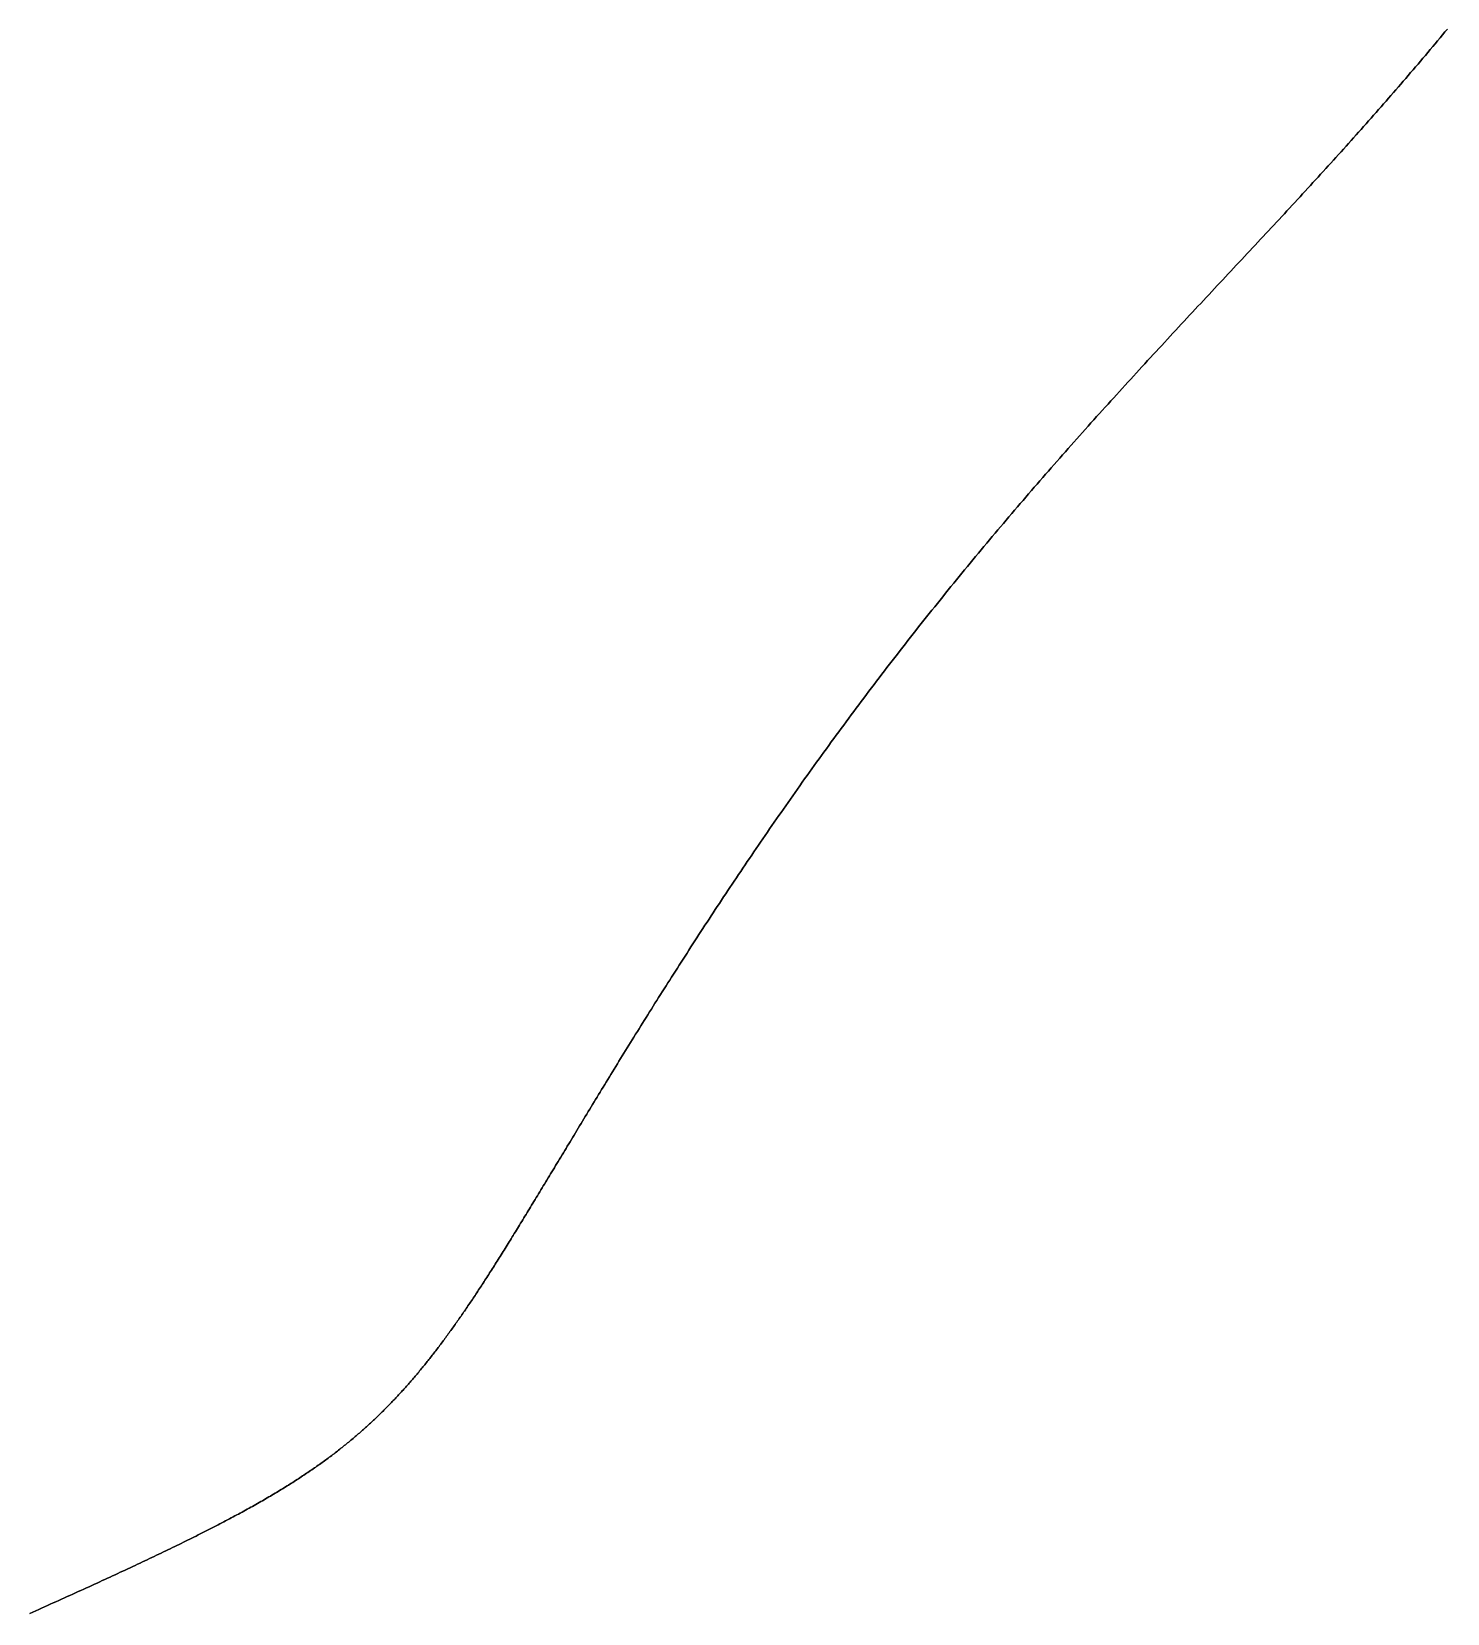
# Model space of a CAD drawing. Header units: inches. Extents: x 130170 to 284068, y 377793 to 804530.
# Drawn here: x 251170.8 to 251212.8, y 752678.97 to 752725.9 of the extents above; entities that cross this region are included whole.
import ezdxf

# ---------------------------------------------------------------- set-up
doc = ezdxf.new("R2010")
doc.units = ezdxf.units.IN
doc.header["$MEASUREMENT"] = 0
doc.layers.add('muni_il', color=7, linetype='Continuous')

msp = doc.modelspace()

# ---------------------------------------------------------------- linework, layer by layer
at = {"layer": 'muni_il'}
for points in [[(251212.801, 752725.973), (251212.728, 752725.886), (251212.656, 752725.798), (251212.583, 752725.711), (251212.511, 752725.625), (251212.438, 752725.538), (251212.366, 752725.452), (251212.293, 752725.365), (251212.221, 752725.279), (251212.148, 752725.193), (251212.075, 752725.107), (251212.003, 752725.021), (251211.93, 752724.936), (251211.857, 752724.85), (251211.784, 752724.765), (251211.712, 752724.68), (251211.639, 752724.595), (251211.566, 752724.51), (251211.493, 752724.425), (251211.42, 752724.34), (251211.347, 752724.255), (251211.274, 752724.171), (251211.201, 752724.087), (251211.127, 752724.002), (251211.054, 752723.918), (251210.981, 752723.834), (251210.907, 752723.75), (251210.834, 752723.666), (251210.76, 752723.582), (251210.686, 752723.499), (251210.613, 752723.415), (251210.539, 752723.331), (251210.465, 752723.248), (251210.391, 752723.164), (251210.317, 752723.081), (251210.243, 752722.997), (251210.169, 752722.914), (251210.094, 752722.831), (251210.02, 752722.747), (251209.945, 752722.664), (251209.871, 752722.581), (251209.796, 752722.498), (251209.721, 752722.414), (251209.646, 752722.331), (251209.571, 752722.248), (251209.496, 752722.165), (251209.42, 752722.082), (251209.345, 752721.999), (251209.269, 752721.915), (251209.194, 752721.832), (251209.118, 752721.749), (251209.042, 752721.666), (251208.966, 752721.582), (251208.89, 752721.499), (251208.813, 752721.416), (251208.737, 752721.332), (251208.66, 752721.249), (251208.584, 752721.165), (251208.507, 752721.082), (251208.43, 752720.998), (251208.353, 752720.915), (251208.275, 752720.831), (251208.198, 752720.747), (251208.12, 752720.663), (251208.043, 752720.579), (251207.965, 752720.495), (251207.887, 752720.411), (251207.809, 752720.327), (251207.73, 752720.243), (251207.652, 752720.158), (251207.574, 752720.074), (251207.495, 752719.989), (251207.416, 752719.905), (251207.337, 752719.82), (251207.258, 752719.735), (251207.179, 752719.65), (251207.099, 752719.565), (251207.02, 752719.48), (251206.94, 752719.394), (251206.861, 752719.309), (251206.781, 752719.223), (251206.701, 752719.137), (251206.62, 752719.052), (251206.54, 752718.966), (251206.46, 752718.879), (251206.379, 752718.793), (251206.298, 752718.707), (251206.217, 752718.62), (251206.136, 752718.534), (251206.055, 752718.447), (251205.974, 752718.36), (251205.893, 752718.273), (251205.811, 752718.185), (251205.73, 752718.098), (251205.648, 752718.01), (251205.566, 752717.923), (251205.484, 752717.835), (251205.402, 752717.747), (251205.32, 752717.659), (251205.237, 752717.57), (251205.155, 752717.482), (251205.073, 752717.393), (251204.99, 752717.304), (251204.907, 752717.215), (251204.825, 752717.126), (251204.742, 752717.037), (251204.659, 752716.948), (251204.576, 752716.858), (251204.493, 752716.768), (251204.41, 752716.678), (251204.326, 752716.588), (251204.243, 752716.498), (251204.159, 752716.408), (251204.076, 752716.317), (251203.992, 752716.226), (251203.909, 752716.135), (251203.825, 752716.044), (251203.741, 752715.953), (251203.657, 752715.862), (251203.574, 752715.77), (251203.49, 752715.679), (251203.406, 752715.587), (251203.322, 752715.495), (251203.238, 752715.403), (251203.154, 752715.31), (251203.069, 752715.218), (251202.985, 752715.125), (251202.901, 752715.033), (251202.817, 752714.94), (251202.733, 752714.847), (251202.648, 752714.753), (251202.564, 752714.66), (251202.48, 752714.567), (251202.396, 752714.473), (251202.311, 752714.379), (251202.227, 752714.285), (251202.143, 752714.191), (251202.058, 752714.097), (251201.974, 752714.002), (251201.89, 752713.908), (251201.806, 752713.813), (251201.721, 752713.718), (251201.637, 752713.623), (251201.553, 752713.528), (251201.469, 752713.433), (251201.385, 752713.338), (251201.301, 752713.242), (251201.216, 752713.147), (251201.132, 752713.051), (251201.048, 752712.955), (251200.964, 752712.859), (251200.88, 752712.763), (251200.797, 752712.667), (251200.713, 752712.57), (251200.629, 752712.474), (251200.545, 752712.377), (251200.462, 752712.28), (251200.378, 752712.184), (251200.294, 752712.087), (251200.211, 752711.99), (251200.128, 752711.892), (251200.044, 752711.795), (251199.961, 752711.698), (251199.878, 752711.6), (251199.795, 752711.502), (251199.712, 752711.405), (251199.629, 752711.307), (251199.546, 752711.209), (251199.463, 752711.111), (251199.381, 752711.013), (251199.298, 752710.915), (251199.216, 752710.816), (251199.133, 752710.718), (251199.051, 752710.619), (251198.969, 752710.521), (251198.887, 752710.422), (251198.805, 752710.323), (251198.723, 752710.225), (251198.641, 752710.126), (251198.56, 752710.027), (251198.478, 752709.928), (251198.397, 752709.828), (251198.316, 752709.729), (251198.235, 752709.63), (251198.154, 752709.531), (251198.073, 752709.431), (251197.992, 752709.332), (251197.912, 752709.232), (251197.831, 752709.132), (251197.751, 752709.033), (251197.671, 752708.933), (251197.591, 752708.833), (251197.511, 752708.733), (251197.431, 752708.633), (251197.352, 752708.533), (251197.272, 752708.433), (251197.193, 752708.333), (251197.114, 752708.233), (251197.035, 752708.133), (251196.956, 752708.033), (251196.877, 752707.933), (251196.799, 752707.832), (251196.72, 752707.732), (251196.642, 752707.632), (251196.564, 752707.532), (251196.486, 752707.431), (251196.408, 752707.331), (251196.331, 752707.23), (251196.254, 752707.13), (251196.176, 752707.03), (251196.099, 752706.929), (251196.023, 752706.829), (251195.946, 752706.728), (251195.869, 752706.628), (251195.793, 752706.527), (251195.717, 752706.427), (251195.641, 752706.326), (251195.565, 752706.226), (251195.489, 752706.125), (251195.414, 752706.025), (251195.339, 752705.924), (251195.264, 752705.824), (251195.189, 752705.723), (251195.114, 752705.623), (251195.04, 752705.523), (251194.965, 752705.422), (251194.891, 752705.322), (251194.817, 752705.222), (251194.743, 752705.121), (251194.67, 752705.021), (251194.597, 752704.921), (251194.523, 752704.821), (251194.451, 752704.721), (251194.378, 752704.621), (251194.305, 752704.521), (251194.233, 752704.421), (251194.161, 752704.321), (251194.089, 752704.221), (251194.017, 752704.121), (251193.946, 752704.022), (251193.874, 752703.922), (251193.803, 752703.822), (251193.732, 752703.723), (251193.662, 752703.624), (251193.591, 752703.524), (251193.521, 752703.425), (251193.451, 752703.326), (251193.381, 752703.227), (251193.311, 752703.128), (251193.242, 752703.029), (251193.173, 752702.93), (251193.104, 752702.832), (251193.035, 752702.733), (251192.967, 752702.635), (251192.898, 752702.537), (251192.83, 752702.438), (251192.762, 752702.34), (251192.695, 752702.242), (251192.627, 752702.145), (251192.56, 752702.047), (251192.493, 752701.949), (251192.427, 752701.852), (251192.36, 752701.755), (251192.294, 752701.658), (251192.228, 752701.561), (251192.162, 752701.464), (251192.097, 752701.367), (251192.031, 752701.271), (251191.966, 752701.175), (251191.901, 752701.079), (251191.837, 752700.982), (251191.772, 752700.887), (251191.708, 752700.791), (251191.644, 752700.696), (251191.581, 752700.601), (251191.517, 752700.505), (251191.454, 752700.411), (251191.391, 752700.316), (251191.328, 752700.222), (251191.266, 752700.127), (251191.204, 752700.033), (251191.142, 752699.939), (251191.08, 752699.846), (251191.019, 752699.752), (251190.958, 752699.659), (251190.897, 752699.566), (251190.836, 752699.473), (251190.775, 752699.381), (251190.715, 752699.289), (251190.655, 752699.197), (251190.596, 752699.105), (251190.536, 752699.013), (251190.477, 752698.922), (251190.418, 752698.831), (251190.359, 752698.74), (251190.301, 752698.649), (251190.243, 752698.559), (251190.185, 752698.469), (251190.127, 752698.379), (251190.07, 752698.29), (251190.013, 752698.201), (251189.956, 752698.112), (251189.899, 752698.023), (251189.843, 752697.935), (251189.787, 752697.847), (251189.731, 752697.759), (251189.675, 752697.671), (251189.62, 752697.584), (251189.565, 752697.497), (251189.51, 752697.41), (251189.455, 752697.324), (251189.401, 752697.238), (251189.347, 752697.152), (251189.293, 752697.067), (251189.24, 752696.982), (251189.187, 752696.897), (251189.134, 752696.812), (251189.081, 752696.728), (251189.028, 752696.644), (251188.976, 752696.561), (251188.924, 752696.477), (251188.872, 752696.395), (251188.821, 752696.312), (251188.77, 752696.23), (251188.719, 752696.148), (251188.668, 752696.066), (251188.618, 752695.985), (251188.568, 752695.904), (251188.518, 752695.824), (251188.469, 752695.743), (251188.419, 752695.663), (251188.37, 752695.584), (251188.321, 752695.505), (251188.273, 752695.426), (251188.224, 752695.347), (251188.176, 752695.269), (251188.129, 752695.191), (251188.081, 752695.114), (251188.034, 752695.037), (251187.987, 752694.96), (251187.94, 752694.884), (251187.894, 752694.808), (251187.847, 752694.732), (251187.801, 752694.657), (251187.756, 752694.582), (251187.71, 752694.507), (251187.665, 752694.433), (251187.62, 752694.359), (251187.575, 752694.286), (251187.531, 752694.213), (251187.487, 752694.14), (251187.443, 752694.068), (251187.399, 752693.996), (251187.355, 752693.924), (251187.312, 752693.853), (251187.269, 752693.782), (251187.226, 752693.711), (251187.184, 752693.641), (251187.141, 752693.571), (251187.099, 752693.502), (251187.058, 752693.433), (251187.016, 752693.364), (251186.975, 752693.296), (251186.934, 752693.228), (251186.893, 752693.16), (251186.852, 752693.093), (251186.812, 752693.026), (251186.772, 752692.96), (251186.732, 752692.894), (251186.692, 752692.828), (251186.653, 752692.763), (251186.614, 752692.698), (251186.575, 752692.633), (251186.536, 752692.569), (251186.497, 752692.505), (251186.459, 752692.441), (251186.421, 752692.378), (251186.383, 752692.315), (251186.345, 752692.253), (251186.308, 752692.191), (251186.27, 752692.129), (251186.233, 752692.067), (251186.197, 752692.006), (251186.16, 752691.946), (251186.123, 752691.885), (251186.087, 752691.825), (251186.051, 752691.766), (251186.015, 752691.706), (251185.98, 752691.648), (251185.944, 752691.589), (251185.909, 752691.531), (251185.874, 752691.473), (251185.839, 752691.415), (251185.805, 752691.358), (251185.77, 752691.301), (251185.736, 752691.245), (251185.702, 752691.189), (251185.668, 752691.133), (251185.634, 752691.077), (251185.601, 752691.022), (251185.567, 752690.967), (251185.534, 752690.913), (251185.501, 752690.859), (251185.469, 752690.805), (251185.436, 752690.751), (251185.403, 752690.698), (251185.371, 752690.645), (251185.339, 752690.593), (251185.307, 752690.54), (251185.275, 752690.489), (251185.244, 752690.437), (251185.212, 752690.386), (251185.181, 752690.334), (251185.15, 752690.284), (251185.119, 752690.234), (251185.088, 752690.183), (251185.057, 752690.134), (251185.026, 752690.084), (251184.996, 752690.035), (251184.966, 752689.986), (251184.936, 752689.937), (251184.906, 752689.889), (251184.876, 752689.841), (251184.846, 752689.793), (251184.816, 752689.746), (251184.787, 752689.699), (251184.757, 752689.652), (251184.728, 752689.605), (251184.699, 752689.559), (251184.67, 752689.513), (251184.641, 752689.467), (251184.613, 752689.421), (251184.584, 752689.376), (251184.555, 752689.331), (251184.527, 752689.286), (251184.499, 752689.241), (251184.471, 752689.197), (251184.443, 752689.153), (251184.415, 752689.11), (251184.387, 752689.066), (251184.359, 752689.023), (251184.332, 752688.98), (251184.304, 752688.937), (251184.276, 752688.894), (251184.249, 752688.852), (251184.222, 752688.81), (251184.195, 752688.768), (251184.168, 752688.727), (251184.141, 752688.685), (251184.114, 752688.644), (251184.087, 752688.603), (251184.06, 752688.562), (251184.034, 752688.522), (251184.007, 752688.481), (251183.98, 752688.441), (251183.954, 752688.401), (251183.928, 752688.362), (251183.901, 752688.322), (251183.875, 752688.283), (251183.849, 752688.244), (251183.823, 752688.205), (251183.797, 752688.166), (251183.771, 752688.128), (251183.745, 752688.09), (251183.719, 752688.052), (251183.693, 752688.014), (251183.667, 752687.976), (251183.642, 752687.938), (251183.616, 752687.901), (251183.59, 752687.864), (251183.565, 752687.827), (251183.539, 752687.79), (251183.514, 752687.753), (251183.488, 752687.717), (251183.463, 752687.681), (251183.438, 752687.644), (251183.412, 752687.608), (251183.387, 752687.573), (251183.362, 752687.537), (251183.337, 752687.501), (251183.311, 752687.466), (251183.286, 752687.431), (251183.261, 752687.396), (251183.236, 752687.361), (251183.211, 752687.326), (251183.186, 752687.291), (251183.161, 752687.257), (251183.136, 752687.223), (251183.111, 752687.188), (251183.086, 752687.154), (251183.061, 752687.12), (251183.036, 752687.087), (251183.011, 752687.053), (251182.986, 752687.02), (251182.961, 752686.986), (251182.936, 752686.953), (251182.911, 752686.92), (251182.886, 752686.887), (251182.861, 752686.854), (251182.836, 752686.821), (251182.811, 752686.789), (251182.786, 752686.756), (251182.761, 752686.724), (251182.736, 752686.691), (251182.711, 752686.659), (251182.686, 752686.627), (251182.661, 752686.595), (251182.636, 752686.563), (251182.611, 752686.532), (251182.586, 752686.5), (251182.561, 752686.468), (251182.536, 752686.437), (251182.511, 752686.406), (251182.486, 752686.375), (251182.46, 752686.343), (251182.435, 752686.312), (251182.41, 752686.282), (251182.385, 752686.251), (251182.36, 752686.22), (251182.334, 752686.189), (251182.309, 752686.159), (251182.284, 752686.128), (251182.258, 752686.098), (251182.233, 752686.068), (251182.207, 752686.037), (251182.182, 752686.007), (251182.156, 752685.977), (251182.131, 752685.947), (251182.105, 752685.917), (251182.08, 752685.888), (251182.054, 752685.858), (251182.028, 752685.828), (251182.002, 752685.799), (251181.976, 752685.769), (251181.951, 752685.74), (251181.924, 752685.711), (251181.899, 752685.681), (251181.872, 752685.652), (251181.846, 752685.623), (251181.82, 752685.594), (251181.794, 752685.565), (251181.768, 752685.536), (251181.741, 752685.507), (251181.715, 752685.479), (251181.688, 752685.45), (251181.662, 752685.421), (251181.635, 752685.393), (251181.608, 752685.364), (251181.581, 752685.336), (251181.554, 752685.307), (251181.527, 752685.279), (251181.5, 752685.251), (251181.473, 752685.222), (251181.446, 752685.194), (251181.419, 752685.166), (251181.391, 752685.138), (251181.364, 752685.11), (251181.336, 752685.082), (251181.309, 752685.054), (251181.281, 752685.026), (251181.253, 752684.998), (251181.225, 752684.971), (251181.197, 752684.943), (251181.169, 752684.915), (251181.141, 752684.888), (251181.113, 752684.86), (251181.084, 752684.833), (251181.056, 752684.805), (251181.027, 752684.778), (251180.998, 752684.75), (251180.969, 752684.723), (251180.94, 752684.696), (251180.911, 752684.668), (251180.882, 752684.641), (251180.853, 752684.614), (251180.823, 752684.587), (251180.794, 752684.559), (251180.764, 752684.533), (251180.734, 752684.505), (251180.704, 752684.478), (251180.674, 752684.451), (251180.644, 752684.424), (251180.614, 752684.398), (251180.583, 752684.371), (251180.553, 752684.344), (251180.522, 752684.317), (251180.491, 752684.29), (251180.46, 752684.263), (251180.429, 752684.237), (251180.398, 752684.21), (251180.366, 752684.183), (251180.334, 752684.156), (251180.303, 752684.13), (251180.271, 752684.103), (251180.239, 752684.076), (251180.206, 752684.05), (251180.174, 752684.023), (251180.141, 752683.997), (251180.109, 752683.97), (251180.076, 752683.943), (251180.042, 752683.917), (251180.009, 752683.89), (251179.976, 752683.864), (251179.942, 752683.838), (251179.908, 752683.811), (251179.874, 752683.784), (251179.84, 752683.758), (251179.806, 752683.732), (251179.771, 752683.705), (251179.736, 752683.679), (251179.701, 752683.652), (251179.666, 752683.626), (251179.631, 752683.599), (251179.595, 752683.573), (251179.559, 752683.546), (251179.523, 752683.52), (251179.487, 752683.494), (251179.451, 752683.467), (251179.414, 752683.441), (251179.377, 752683.414), (251179.34, 752683.388), (251179.303, 752683.361), (251179.265, 752683.335), (251179.228, 752683.308), (251179.19, 752683.282), (251179.151, 752683.255), (251179.113, 752683.229), (251179.074, 752683.202), (251179.035, 752683.176), (251178.996, 752683.149), (251178.957, 752683.123), (251178.917, 752683.096), (251178.877, 752683.069), (251178.837, 752683.043), (251178.796, 752683.016), (251178.755, 752682.989), (251178.714, 752682.963), (251178.673, 752682.936), (251178.632, 752682.909), (251178.59, 752682.882), (251178.548, 752682.855), (251178.505, 752682.829), (251178.463, 752682.802), (251178.42, 752682.775), (251178.377, 752682.748), (251178.333, 752682.721), (251178.289, 752682.693), (251178.245, 752682.666), (251178.201, 752682.639), (251178.156, 752682.612), (251178.111, 752682.585), (251178.066, 752682.558), (251178.021, 752682.53), (251177.975, 752682.503), (251177.929, 752682.476), (251177.882, 752682.448), (251177.835, 752682.421), (251177.788, 752682.393), (251177.741, 752682.365), (251177.693, 752682.338), (251177.645, 752682.31), (251177.596, 752682.282), (251177.548, 752682.254), (251177.498, 752682.226), (251177.449, 752682.198), (251177.399, 752682.17), (251177.349, 752682.142), (251177.299, 752682.114), (251177.248, 752682.086), (251177.197, 752682.057), (251177.145, 752682.029), (251177.093, 752682.001), (251177.041, 752681.972), (251176.989, 752681.944), (251176.936, 752681.915), (251176.882, 752681.886), (251176.829, 752681.857), (251176.775, 752681.828), (251176.72, 752681.799), (251176.666, 752681.77), (251176.611, 752681.741), (251176.555, 752681.712), (251176.499, 752681.683), (251176.443, 752681.653), (251176.386, 752681.624), (251176.329, 752681.594), (251176.272, 752681.564), (251176.214, 752681.535), (251176.156, 752681.505), (251176.098, 752681.475), (251176.039, 752681.445), (251175.979, 752681.414), (251175.92, 752681.384), (251175.86, 752681.354), (251175.799, 752681.323), (251175.738, 752681.293), (251175.677, 752681.262), (251175.615, 752681.231), (251175.553, 752681.2), (251175.491, 752681.169), (251175.428, 752681.138), (251175.365, 752681.107), (251175.301, 752681.076), (251175.237, 752681.044), (251175.173, 752681.013), (251175.108, 752680.981), (251175.043, 752680.949), (251174.977, 752680.917), (251174.911, 752680.885), (251174.844, 752680.853), (251174.778, 752680.821), (251174.71, 752680.789), (251174.643, 752680.756), (251174.574, 752680.724), (251174.506, 752680.691), (251174.437, 752680.658), (251174.368, 752680.625), (251174.298, 752680.592), (251174.228, 752680.559), (251174.157, 752680.525), (251174.086, 752680.492), (251174.015, 752680.458), (251173.943, 752680.425), (251173.871, 752680.391), (251173.798, 752680.357), (251173.725, 752680.323), (251173.652, 752680.289), (251173.578, 752680.254), (251173.504, 752680.22), (251173.429, 752680.185), (251173.354, 752680.15), (251173.279, 752680.115), (251173.203, 752680.08), (251173.127, 752680.045), (251173.05, 752680.01), (251172.973, 752679.975), (251172.896, 752679.939), (251172.818, 752679.903), (251172.74, 752679.867), (251172.661, 752679.832), (251172.582, 752679.795), (251172.503, 752679.759), (251172.423, 752679.723), (251172.343, 752679.686), (251172.262, 752679.65), (251172.182, 752679.613), (251172.1, 752679.576), (251172.019, 752679.539), (251171.937, 752679.502), (251171.854, 752679.465), (251171.771, 752679.427), (251171.688, 752679.39), (251171.605, 752679.352), (251171.521, 752679.314), (251171.437, 752679.276), (251171.352, 752679.238), (251171.267, 752679.2), (251171.182, 752679.161), (251171.096, 752679.123), (251171.01, 752679.084), (251170.924, 752679.045), (251170.837, 752679.006), (251170.75, 752678.967)], [(251170.75, 752678.967), (251170.837, 752679.006), (251170.924, 752679.045), (251171.01, 752679.084), (251171.096, 752679.123), (251171.182, 752679.161), (251171.267, 752679.2), (251171.352, 752679.238), (251171.437, 752679.276), (251171.521, 752679.314), (251171.605, 752679.352), (251171.688, 752679.39), (251171.771, 752679.427), (251171.854, 752679.465), (251171.937, 752679.502), (251172.019, 752679.539), (251172.1, 752679.576), (251172.182, 752679.613), (251172.262, 752679.65), (251172.343, 752679.686), (251172.423, 752679.723), (251172.503, 752679.759), (251172.582, 752679.795), (251172.661, 752679.832), (251172.74, 752679.867), (251172.818, 752679.903), (251172.896, 752679.939), (251172.973, 752679.975), (251173.05, 752680.01), (251173.127, 752680.045), (251173.203, 752680.08), (251173.279, 752680.115), (251173.354, 752680.15), (251173.429, 752680.185), (251173.504, 752680.22), (251173.578, 752680.254), (251173.652, 752680.289), (251173.725, 752680.323), (251173.798, 752680.357), (251173.871, 752680.391), (251173.943, 752680.425), (251174.015, 752680.458), (251174.086, 752680.492), (251174.157, 752680.525), (251174.228, 752680.559), (251174.298, 752680.592), (251174.368, 752680.625), (251174.437, 752680.658), (251174.506, 752680.691), (251174.574, 752680.724), (251174.643, 752680.756), (251174.71, 752680.789), (251174.778, 752680.821), (251174.844, 752680.853), (251174.911, 752680.885), (251174.977, 752680.917), (251175.043, 752680.949), (251175.108, 752680.981), (251175.173, 752681.013), (251175.237, 752681.044), (251175.301, 752681.076), (251175.365, 752681.107), (251175.428, 752681.138), (251175.491, 752681.169), (251175.553, 752681.2), (251175.615, 752681.231), (251175.677, 752681.262), (251175.738, 752681.293), (251175.799, 752681.323), (251175.86, 752681.354), (251175.92, 752681.384), (251175.979, 752681.414), (251176.039, 752681.445), (251176.098, 752681.475), (251176.156, 752681.505), (251176.214, 752681.535), (251176.272, 752681.564), (251176.329, 752681.594), (251176.386, 752681.624), (251176.443, 752681.653), (251176.499, 752681.683), (251176.555, 752681.712), (251176.611, 752681.741), (251176.666, 752681.77), (251176.72, 752681.799), (251176.775, 752681.828), (251176.829, 752681.857), (251176.882, 752681.886), (251176.936, 752681.915), (251176.989, 752681.944), (251177.041, 752681.972), (251177.093, 752682.001), (251177.145, 752682.029), (251177.197, 752682.057), (251177.248, 752682.086), (251177.299, 752682.114), (251177.349, 752682.142), (251177.399, 752682.17), (251177.449, 752682.198), (251177.498, 752682.226), (251177.548, 752682.254), (251177.596, 752682.282), (251177.645, 752682.31), (251177.693, 752682.338), (251177.741, 752682.365), (251177.788, 752682.393), (251177.835, 752682.421), (251177.882, 752682.448), (251177.929, 752682.476), (251177.975, 752682.503), (251178.021, 752682.53), (251178.066, 752682.558), (251178.111, 752682.585), (251178.156, 752682.612), (251178.201, 752682.639), (251178.245, 752682.666), (251178.289, 752682.693), (251178.333, 752682.721), (251178.377, 752682.748), (251178.42, 752682.775), (251178.463, 752682.802), (251178.505, 752682.829), (251178.548, 752682.855), (251178.59, 752682.882), (251178.632, 752682.909), (251178.673, 752682.936), (251178.714, 752682.963), (251178.755, 752682.989), (251178.796, 752683.016), (251178.837, 752683.043), (251178.877, 752683.069), (251178.917, 752683.096), (251178.957, 752683.123), (251178.996, 752683.149), (251179.035, 752683.176), (251179.074, 752683.202), (251179.113, 752683.229), (251179.151, 752683.255), (251179.19, 752683.282), (251179.228, 752683.308), (251179.265, 752683.335), (251179.303, 752683.361), (251179.34, 752683.388), (251179.377, 752683.414), (251179.414, 752683.441), (251179.451, 752683.467), (251179.487, 752683.494), (251179.523, 752683.52), (251179.559, 752683.546), (251179.595, 752683.573), (251179.631, 752683.599), (251179.666, 752683.626), (251179.701, 752683.652), (251179.736, 752683.679), (251179.771, 752683.705), (251179.806, 752683.732), (251179.84, 752683.758), (251179.874, 752683.784), (251179.908, 752683.811), (251179.942, 752683.838), (251179.976, 752683.864), (251180.009, 752683.89), (251180.042, 752683.917), (251180.076, 752683.943), (251180.109, 752683.97), (251180.141, 752683.997), (251180.174, 752684.023), (251180.206, 752684.05), (251180.239, 752684.076), (251180.271, 752684.103), (251180.303, 752684.13), (251180.334, 752684.156), (251180.366, 752684.183), (251180.398, 752684.21), (251180.429, 752684.237), (251180.46, 752684.263), (251180.491, 752684.29), (251180.522, 752684.317), (251180.553, 752684.344), (251180.583, 752684.371), (251180.614, 752684.398), (251180.644, 752684.424), (251180.674, 752684.451), (251180.704, 752684.478), (251180.734, 752684.505), (251180.764, 752684.533), (251180.794, 752684.559), (251180.823, 752684.587), (251180.853, 752684.614), (251180.882, 752684.641), (251180.911, 752684.668), (251180.94, 752684.696), (251180.969, 752684.723), (251180.998, 752684.75), (251181.027, 752684.778), (251181.056, 752684.805), (251181.084, 752684.833), (251181.113, 752684.86), (251181.141, 752684.888), (251181.169, 752684.915), (251181.197, 752684.943), (251181.225, 752684.971), (251181.253, 752684.998), (251181.281, 752685.026), (251181.309, 752685.054), (251181.336, 752685.082), (251181.364, 752685.11), (251181.391, 752685.138), (251181.419, 752685.166), (251181.446, 752685.194), (251181.473, 752685.222), (251181.5, 752685.251), (251181.527, 752685.279), (251181.554, 752685.307), (251181.581, 752685.336), (251181.608, 752685.364), (251181.635, 752685.393), (251181.662, 752685.421), (251181.688, 752685.45), (251181.715, 752685.479), (251181.741, 752685.507), (251181.768, 752685.536), (251181.794, 752685.565), (251181.82, 752685.594), (251181.846, 752685.623), (251181.872, 752685.652), (251181.899, 752685.681), (251181.924, 752685.711), (251181.951, 752685.74), (251181.976, 752685.769), (251182.002, 752685.799), (251182.028, 752685.828), (251182.054, 752685.858), (251182.08, 752685.888), (251182.105, 752685.917), (251182.131, 752685.947), (251182.156, 752685.977), (251182.182, 752686.007), (251182.207, 752686.037), (251182.233, 752686.068), (251182.258, 752686.098), (251182.284, 752686.128), (251182.309, 752686.159), (251182.334, 752686.189), (251182.36, 752686.22), (251182.385, 752686.251), (251182.41, 752686.282), (251182.435, 752686.312), (251182.46, 752686.343), (251182.486, 752686.375), (251182.511, 752686.406), (251182.536, 752686.437), (251182.561, 752686.468), (251182.586, 752686.5), (251182.611, 752686.532), (251182.636, 752686.563), (251182.661, 752686.595), (251182.686, 752686.627), (251182.711, 752686.659), (251182.736, 752686.691), (251182.761, 752686.724), (251182.786, 752686.756), (251182.811, 752686.789), (251182.836, 752686.821), (251182.861, 752686.854), (251182.886, 752686.887), (251182.911, 752686.92), (251182.936, 752686.953), (251182.961, 752686.986), (251182.986, 752687.02), (251183.011, 752687.053), (251183.036, 752687.087), (251183.061, 752687.12), (251183.086, 752687.154), (251183.111, 752687.188), (251183.136, 752687.223), (251183.161, 752687.257), (251183.186, 752687.291), (251183.211, 752687.326), (251183.236, 752687.361), (251183.261, 752687.396), (251183.286, 752687.431), (251183.311, 752687.466), (251183.337, 752687.501), (251183.362, 752687.537), (251183.387, 752687.573), (251183.412, 752687.608), (251183.438, 752687.644), (251183.463, 752687.681), (251183.488, 752687.717), (251183.514, 752687.753), (251183.539, 752687.79), (251183.565, 752687.827), (251183.59, 752687.864), (251183.616, 752687.901), (251183.642, 752687.938), (251183.667, 752687.976), (251183.693, 752688.014), (251183.719, 752688.052), (251183.745, 752688.09), (251183.771, 752688.128), (251183.797, 752688.166), (251183.823, 752688.205), (251183.849, 752688.244), (251183.875, 752688.283), (251183.901, 752688.322), (251183.928, 752688.362), (251183.954, 752688.401), (251183.98, 752688.441), (251184.007, 752688.481), (251184.034, 752688.522), (251184.06, 752688.562), (251184.087, 752688.603), (251184.114, 752688.644), (251184.141, 752688.685), (251184.168, 752688.727), (251184.195, 752688.768), (251184.222, 752688.81), (251184.249, 752688.852), (251184.276, 752688.894), (251184.304, 752688.937), (251184.332, 752688.98), (251184.359, 752689.023), (251184.387, 752689.066), (251184.415, 752689.11), (251184.443, 752689.153), (251184.471, 752689.197), (251184.499, 752689.241), (251184.527, 752689.286), (251184.555, 752689.331), (251184.584, 752689.376), (251184.613, 752689.421), (251184.641, 752689.467), (251184.67, 752689.513), (251184.699, 752689.559), (251184.728, 752689.605), (251184.757, 752689.652), (251184.787, 752689.699), (251184.816, 752689.746), (251184.846, 752689.793), (251184.876, 752689.841), (251184.906, 752689.889), (251184.936, 752689.937), (251184.966, 752689.986), (251184.996, 752690.035), (251185.026, 752690.084), (251185.057, 752690.134), (251185.088, 752690.183), (251185.119, 752690.234), (251185.15, 752690.284), (251185.181, 752690.334), (251185.212, 752690.386), (251185.244, 752690.437), (251185.275, 752690.489), (251185.307, 752690.54), (251185.339, 752690.593), (251185.371, 752690.645), (251185.403, 752690.698), (251185.436, 752690.751), (251185.469, 752690.805), (251185.501, 752690.859), (251185.534, 752690.913), (251185.567, 752690.967), (251185.601, 752691.022), (251185.634, 752691.077), (251185.668, 752691.133), (251185.702, 752691.189), (251185.736, 752691.245), (251185.77, 752691.301), (251185.805, 752691.358), (251185.839, 752691.415), (251185.874, 752691.473), (251185.909, 752691.531), (251185.944, 752691.589), (251185.98, 752691.648), (251186.015, 752691.706), (251186.051, 752691.766), (251186.087, 752691.825), (251186.123, 752691.885), (251186.16, 752691.946), (251186.197, 752692.006), (251186.233, 752692.067), (251186.27, 752692.129), (251186.308, 752692.191), (251186.345, 752692.253), (251186.383, 752692.315), (251186.421, 752692.378), (251186.459, 752692.441), (251186.497, 752692.505), (251186.536, 752692.569), (251186.575, 752692.633), (251186.614, 752692.698), (251186.653, 752692.763), (251186.692, 752692.828), (251186.732, 752692.894), (251186.772, 752692.96), (251186.812, 752693.026), (251186.852, 752693.093), (251186.893, 752693.16), (251186.934, 752693.228), (251186.975, 752693.296), (251187.016, 752693.364), (251187.058, 752693.433), (251187.099, 752693.502), (251187.141, 752693.571), (251187.184, 752693.641), (251187.226, 752693.711), (251187.269, 752693.782), (251187.312, 752693.853), (251187.355, 752693.924), (251187.399, 752693.996), (251187.443, 752694.068), (251187.487, 752694.14), (251187.531, 752694.213), (251187.575, 752694.286), (251187.62, 752694.359), (251187.665, 752694.433), (251187.71, 752694.507), (251187.756, 752694.582), (251187.801, 752694.657), (251187.847, 752694.732), (251187.894, 752694.808), (251187.94, 752694.884), (251187.987, 752694.96), (251188.034, 752695.037), (251188.081, 752695.114), (251188.129, 752695.191), (251188.176, 752695.269), (251188.224, 752695.347), (251188.273, 752695.426), (251188.321, 752695.505), (251188.37, 752695.584), (251188.419, 752695.663), (251188.469, 752695.743), (251188.518, 752695.824), (251188.568, 752695.904), (251188.618, 752695.985), (251188.668, 752696.066), (251188.719, 752696.148), (251188.77, 752696.23), (251188.821, 752696.312), (251188.872, 752696.395), (251188.924, 752696.477), (251188.976, 752696.561), (251189.028, 752696.644), (251189.081, 752696.728), (251189.134, 752696.812), (251189.187, 752696.897), (251189.24, 752696.982), (251189.293, 752697.067), (251189.347, 752697.152), (251189.401, 752697.238), (251189.455, 752697.324), (251189.51, 752697.41), (251189.565, 752697.497), (251189.62, 752697.584), (251189.675, 752697.671), (251189.731, 752697.759), (251189.787, 752697.847), (251189.843, 752697.935), (251189.899, 752698.023), (251189.956, 752698.112), (251190.013, 752698.201), (251190.07, 752698.29), (251190.127, 752698.379), (251190.185, 752698.469), (251190.243, 752698.559), (251190.301, 752698.649), (251190.359, 752698.74), (251190.418, 752698.831), (251190.477, 752698.922), (251190.536, 752699.013), (251190.596, 752699.105), (251190.655, 752699.197), (251190.715, 752699.289), (251190.775, 752699.381), (251190.836, 752699.473), (251190.897, 752699.566), (251190.958, 752699.659), (251191.019, 752699.752), (251191.08, 752699.846), (251191.142, 752699.939), (251191.204, 752700.033), (251191.266, 752700.127), (251191.328, 752700.222), (251191.391, 752700.316), (251191.454, 752700.411), (251191.517, 752700.505), (251191.581, 752700.601), (251191.644, 752700.696), (251191.708, 752700.791), (251191.772, 752700.887), (251191.837, 752700.982), (251191.901, 752701.079), (251191.966, 752701.175), (251192.031, 752701.271), (251192.097, 752701.367), (251192.162, 752701.464), (251192.228, 752701.561), (251192.294, 752701.658), (251192.36, 752701.755), (251192.427, 752701.852), (251192.493, 752701.949), (251192.56, 752702.047), (251192.627, 752702.145), (251192.695, 752702.242), (251192.762, 752702.34), (251192.83, 752702.438), (251192.898, 752702.537), (251192.967, 752702.635), (251193.035, 752702.733), (251193.104, 752702.832), (251193.173, 752702.93), (251193.242, 752703.029), (251193.311, 752703.128), (251193.381, 752703.227), (251193.451, 752703.326), (251193.521, 752703.425), (251193.591, 752703.524), (251193.662, 752703.624), (251193.732, 752703.723), (251193.803, 752703.822), (251193.874, 752703.922), (251193.946, 752704.022), (251194.017, 752704.121), (251194.089, 752704.221), (251194.161, 752704.321), (251194.233, 752704.421), (251194.305, 752704.521), (251194.378, 752704.621), (251194.451, 752704.721), (251194.523, 752704.821), (251194.597, 752704.921), (251194.67, 752705.021), (251194.743, 752705.121), (251194.817, 752705.222), (251194.891, 752705.322), (251194.965, 752705.422), (251195.04, 752705.523), (251195.114, 752705.623), (251195.189, 752705.723), (251195.264, 752705.824), (251195.339, 752705.924), (251195.414, 752706.025), (251195.489, 752706.125), (251195.565, 752706.226), (251195.641, 752706.326), (251195.717, 752706.427), (251195.793, 752706.527), (251195.869, 752706.628), (251195.946, 752706.728), (251196.023, 752706.829), (251196.099, 752706.929), (251196.176, 752707.03), (251196.254, 752707.13), (251196.331, 752707.23), (251196.408, 752707.331), (251196.486, 752707.431), (251196.564, 752707.532), (251196.642, 752707.632), (251196.72, 752707.732), (251196.799, 752707.832), (251196.877, 752707.933), (251196.956, 752708.033), (251197.035, 752708.133), (251197.114, 752708.233), (251197.193, 752708.333), (251197.272, 752708.433), (251197.352, 752708.533), (251197.431, 752708.633), (251197.511, 752708.733), (251197.591, 752708.833), (251197.671, 752708.933), (251197.751, 752709.033), (251197.831, 752709.132), (251197.912, 752709.232), (251197.992, 752709.332), (251198.073, 752709.431), (251198.154, 752709.531), (251198.235, 752709.63), (251198.316, 752709.729), (251198.397, 752709.828), (251198.478, 752709.928), (251198.56, 752710.027), (251198.641, 752710.126), (251198.723, 752710.225), (251198.805, 752710.323), (251198.887, 752710.422), (251198.969, 752710.521), (251199.051, 752710.619), (251199.133, 752710.718), (251199.216, 752710.816), (251199.298, 752710.915), (251199.381, 752711.013), (251199.463, 752711.111), (251199.546, 752711.209), (251199.629, 752711.307), (251199.712, 752711.405), (251199.795, 752711.502), (251199.878, 752711.6), (251199.961, 752711.698), (251200.044, 752711.795), (251200.128, 752711.892), (251200.211, 752711.99), (251200.294, 752712.087), (251200.378, 752712.184), (251200.462, 752712.28), (251200.545, 752712.377), (251200.629, 752712.474), (251200.713, 752712.57), (251200.797, 752712.667), (251200.88, 752712.763), (251200.964, 752712.859), (251201.048, 752712.955), (251201.132, 752713.051), (251201.216, 752713.147), (251201.301, 752713.242), (251201.385, 752713.338), (251201.469, 752713.433), (251201.553, 752713.528), (251201.637, 752713.623), (251201.721, 752713.718), (251201.806, 752713.813), (251201.89, 752713.908), (251201.974, 752714.002), (251202.058, 752714.097), (251202.143, 752714.191), (251202.227, 752714.285), (251202.311, 752714.379), (251202.396, 752714.473), (251202.48, 752714.567), (251202.564, 752714.66), (251202.648, 752714.753), (251202.733, 752714.847), (251202.817, 752714.94), (251202.901, 752715.033), (251202.985, 752715.125), (251203.069, 752715.218), (251203.154, 752715.31), (251203.238, 752715.403), (251203.322, 752715.495), (251203.406, 752715.587), (251203.49, 752715.679), (251203.574, 752715.77), (251203.657, 752715.862), (251203.741, 752715.953), (251203.825, 752716.044), (251203.909, 752716.135), (251203.992, 752716.226), (251204.076, 752716.317), (251204.159, 752716.408), (251204.243, 752716.498), (251204.326, 752716.588), (251204.41, 752716.678), (251204.493, 752716.768), (251204.576, 752716.858), (251204.659, 752716.948), (251204.742, 752717.037), (251204.825, 752717.126), (251204.907, 752717.215), (251204.99, 752717.304), (251205.073, 752717.393), (251205.155, 752717.482), (251205.237, 752717.57), (251205.32, 752717.659), (251205.402, 752717.747), (251205.484, 752717.835), (251205.566, 752717.923), (251205.648, 752718.01), (251205.73, 752718.098), (251205.811, 752718.185), (251205.893, 752718.273), (251205.974, 752718.36), (251206.055, 752718.447), (251206.136, 752718.534), (251206.217, 752718.62), (251206.298, 752718.707), (251206.379, 752718.793), (251206.46, 752718.879), (251206.54, 752718.966), (251206.62, 752719.052), (251206.701, 752719.137), (251206.781, 752719.223), (251206.861, 752719.309), (251206.94, 752719.394), (251207.02, 752719.48), (251207.099, 752719.565), (251207.179, 752719.65), (251207.258, 752719.735), (251207.337, 752719.82), (251207.416, 752719.905), (251207.495, 752719.989), (251207.574, 752720.074), (251207.652, 752720.158), (251207.73, 752720.243), (251207.809, 752720.327), (251207.887, 752720.411), (251207.965, 752720.495), (251208.043, 752720.579), (251208.12, 752720.663), (251208.198, 752720.747), (251208.275, 752720.831), (251208.353, 752720.915), (251208.43, 752720.998), (251208.507, 752721.082), (251208.584, 752721.165), (251208.66, 752721.249), (251208.737, 752721.332), (251208.813, 752721.416), (251208.89, 752721.499), (251208.966, 752721.582), (251209.042, 752721.666), (251209.118, 752721.749), (251209.194, 752721.832), (251209.269, 752721.915), (251209.345, 752721.999), (251209.42, 752722.082), (251209.496, 752722.165), (251209.571, 752722.248), (251209.646, 752722.331), (251209.721, 752722.414), (251209.796, 752722.498), (251209.871, 752722.581), (251209.945, 752722.664), (251210.02, 752722.747), (251210.094, 752722.831), (251210.169, 752722.914), (251210.243, 752722.997), (251210.317, 752723.081), (251210.391, 752723.164), (251210.465, 752723.248), (251210.539, 752723.331), (251210.613, 752723.415), (251210.686, 752723.499), (251210.76, 752723.582), (251210.834, 752723.666), (251210.907, 752723.75), (251210.981, 752723.834), (251211.054, 752723.918), (251211.127, 752724.002), (251211.201, 752724.087), (251211.274, 752724.171), (251211.347, 752724.255), (251211.42, 752724.34), (251211.493, 752724.425), (251211.566, 752724.51), (251211.639, 752724.595), (251211.712, 752724.68), (251211.784, 752724.765), (251211.857, 752724.85), (251211.93, 752724.936), (251212.003, 752725.021), (251212.075, 752725.107), (251212.148, 752725.193), (251212.221, 752725.279), (251212.293, 752725.365), (251212.366, 752725.452), (251212.438, 752725.538), (251212.511, 752725.625), (251212.583, 752725.711), (251212.656, 752725.798), (251212.728, 752725.886), (251212.801, 752725.973)]]:
    msp.add_lwpolyline(points, dxfattribs=at)

doc.saveas('drawing.dxf')
